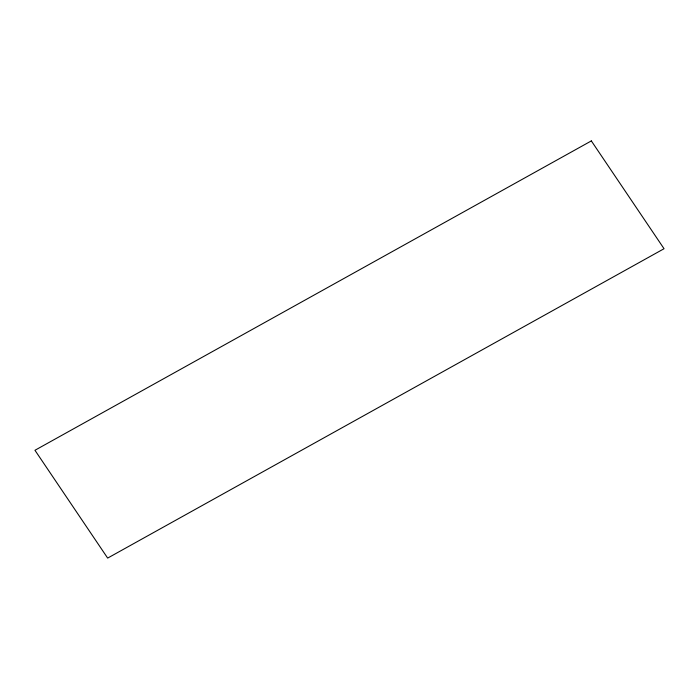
<?xml version="1.0" encoding="UTF-8"?>
<svg xmlns="http://www.w3.org/2000/svg" width="699" height="699" viewBox="0 0 699 699"><rect width="100%" height="100%" fill="white"/><g stroke="black" fill="none" stroke-linecap="round" stroke-linejoin="round"><path stroke-width="1.05" d="M591.337 140.91L34.95 450.278L107.663 558.09L664.05 248.722L591.337 140.91"/></g></svg>
